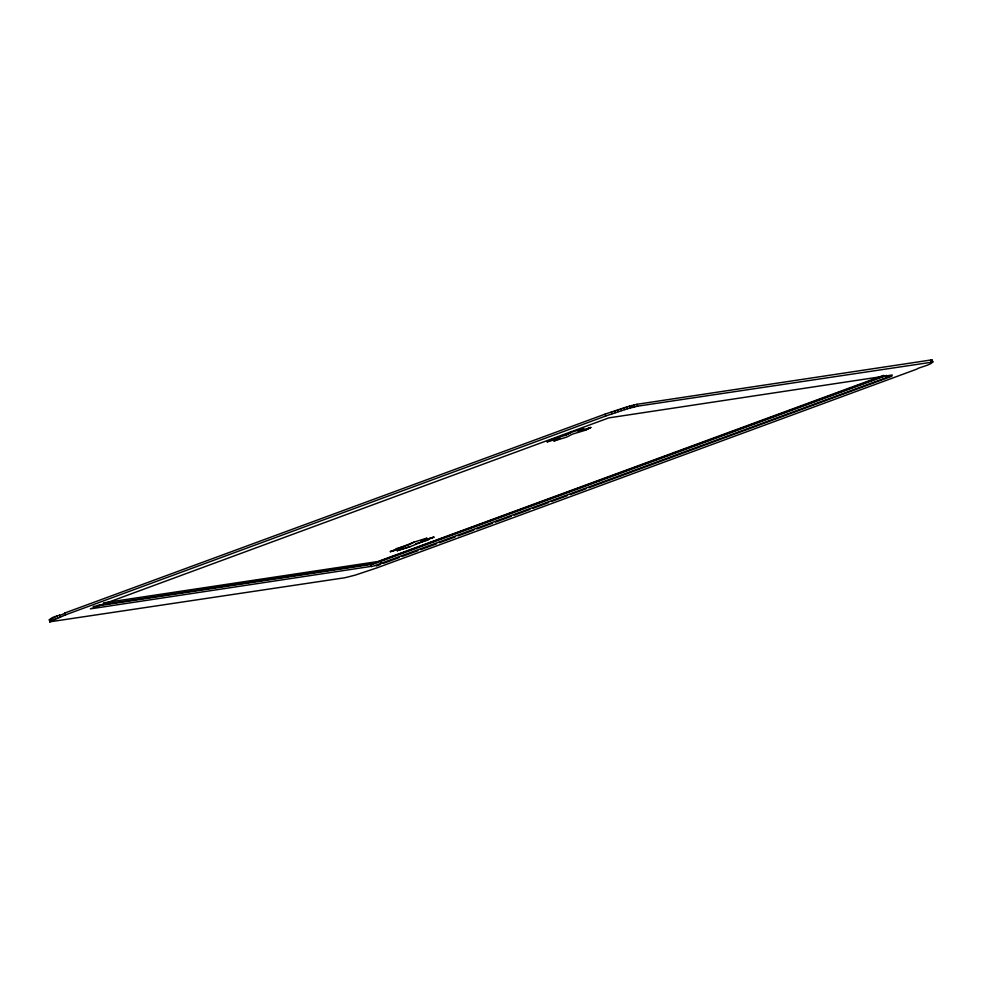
<?xml version="1.0" encoding="UTF-8"?>
<svg xmlns="http://www.w3.org/2000/svg" width="982" height="982" viewBox="0 0 982 982"><rect width="100%" height="100%" fill="white"/><g stroke="black" fill="none" stroke-linecap="round" stroke-linejoin="round"><path stroke-width="1.47" d="M49.861 622.036C48.4 615.775 61.571 616.266 65.021 612.928L605.121 414.109L626.86 406.855L636.95 404.289L930.666 360.026C938.534 363.586 918.416 367.194 916.979 369.072L376.879 567.891L355.14 575.145L345.05 577.711L49.738 621.839L65.659 614.806L605.759 415.987L627.498 408.733L637.6 406.167L932.9 362.039M932.262 360.161L931.218 360.971M554.032 440.906L559.715 438.058L554.057 440.979L566.688 437.088L572.346 434.167L585.014 430.349L590.698 427.501L585.014 430.349M590.698 427.501L578.067 431.393L583.725 428.471L571.094 432.362L565.436 435.284L552.768 439.101L547.084 441.949L559.74 438.132M565.436 435.284L571.119 432.436M390.345 551.688L402.976 547.796L397.293 550.644L402.951 547.711L390.32 551.614L414.318 542.015L426.949 538.124L421.29 541.045L433.921 537.154L421.266 540.972M396.004 548.766L408.659 544.949L414.318 542.015M397.293 550.644L409.924 546.741L433.897 537.08M887.262 377.297L892.27 375.001L608.779 417.89L90.369 608.877L373.86 565.976L887.262 377.297L886.611 375.419L373.221 564.11L93.229 606.52M883.677 375.37L378.021 561.508L103.429 602.899M97.623 605.366L373.062 563.631L883.579 376.008M376.241 566.013L380.55 564.429M383.422 563.373L399.22 557.555M402.092 556.499L417.89 550.681M420.762 549.625L436.573 543.807M439.445 542.751L455.243 536.933M458.115 535.877L473.913 530.059M476.786 529.003L492.583 523.185M495.468 522.129L511.266 516.311M514.138 515.255L529.936 509.437M532.809 508.381L548.607 502.563M551.479 501.507L567.289 495.689M570.161 494.633L585.959 488.815M588.832 487.759L891.914 376.192M428.238 540.002L415.582 543.819M397.256 550.558L409.924 546.741M50.696 620.108L49.1 619.961M932.139 359.964L932.79 361.842M930.666 360.026L931.304 361.892M636.95 404.289L637.6 406.167M633.906 404.928L634.544 406.806M631.843 405.443L632.494 407.321M629.487 406.094L630.125 407.972M626.86 406.855L627.498 408.733M624 407.714L624.65 409.592M620.98 408.672L621.618 410.537M617.838 409.69L618.476 411.556M614.622 410.758L615.26 412.636M611.393 411.863L612.032 413.741M605.121 414.109L605.759 415.987M380.795 561.09L381.593 563.435M65.021 612.928L65.659 614.806M59.35 615.076L59.988 616.954M56.858 616.082L57.496 617.948M54.648 616.991L55.299 618.869M52.782 617.825L53.421 619.703M51.26 618.55L51.911 620.428M50.131 619.151L50.782 621.029M49.407 619.63L50.045 621.496M371.491 566.553L370.693 564.208L371.478 566.553"/></g></svg>
